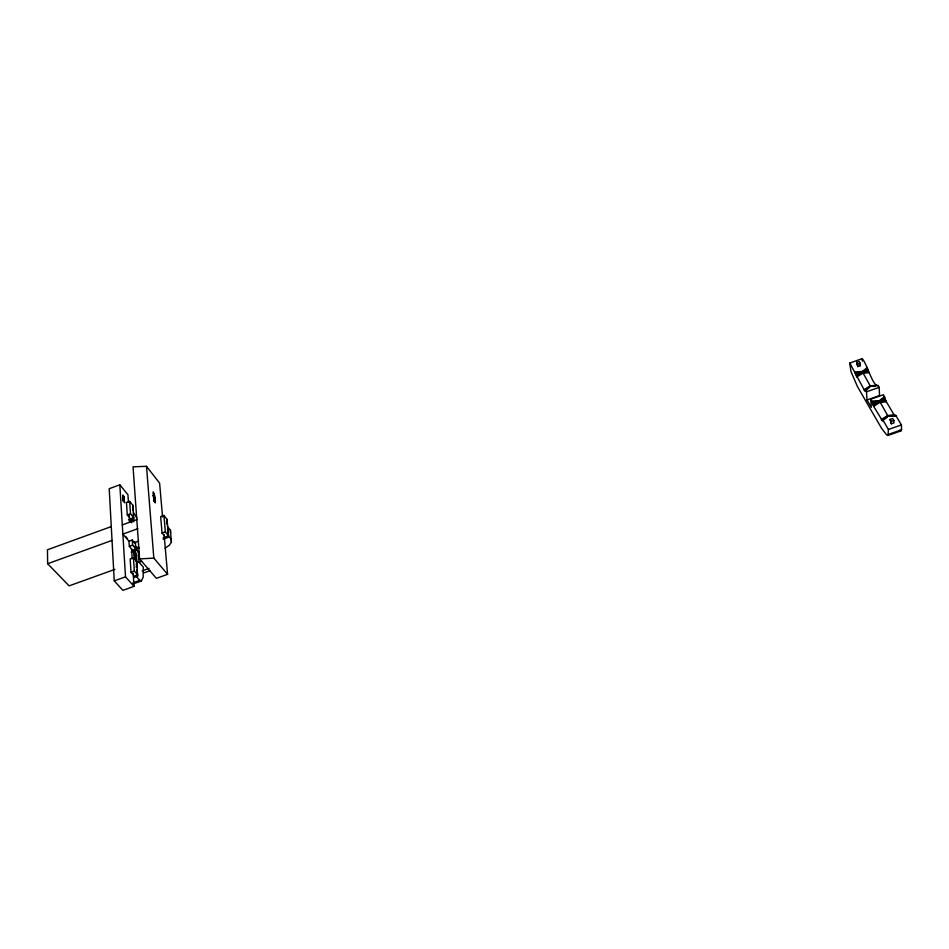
<?xml version="1.0" encoding="UTF-8"?>
<svg xmlns="http://www.w3.org/2000/svg" width="949" height="949" viewBox="0 0 949 949"><rect width="100%" height="100%" fill="white"/><g stroke="black" fill="none" stroke-linecap="round" stroke-linejoin="round"><path stroke-width="1.42" d="M138.293 552.057L139.005 562.211L143.335 567.194L143.169 577.277L141.342 580.978L133.133 583.92M878.062 385.531C872.89 387.18 866.805 362.909 862.143 358.651L849.77 363.064L864.598 390.573L865.381 390.727L870.684 385.946L878.062 385.531L879.154 387.358L879.545 395.531L867.006 399.968L871.265 407.323L870.802 399.209L883.507 394.725L886.366 401.818L894.136 414.962L895.642 416.077L895.737 415.354L888.157 415.721L882.428 420.775L873.638 406.302L870.802 399.209M870.684 385.946L865.381 390.727M888.157 415.721L884.907 418.746M166.561 521.725L167.06 519.388L163.904 515.461L160.654 516.647L162.065 533.065L164.201 535.663M129.455 517.537L127.285 514.939L126.466 502.555L129.657 501.392L132.884 505.307L133.026 510.42M133.263 574.786L131.021 572.259L130.155 558.949L133.453 557.763L136.786 561.583L136.265 564.643L136.917 566.778M849.77 363.064L850.992 371.605L857.469 386.623L881.55 428.307L886.58 434.808L887.979 435.449L888.418 429.482L882.831 419.885M887.979 435.449L900.862 430.941L901.55 429.802L901.408 424.927L895.737 415.354M163.904 515.461L165.363 531.867L171.247 539.34L171.389 542.259L169.337 545.212L165.102 548.214M123.441 500.147L124.722 502.804L123.845 499.411L124.034 501.191C123.026 497.027 124.058 501.831 123.453 500.253M865.085 390.929L869.462 387.192M882.428 420.775L888.134 415.959L895.642 416.077M871.882 401.059L879.332 400.68L884.61 396.575M854.93 371.925L862.202 371.498L867.386 367.5M864.598 390.573L870.387 386.136L874.468 386.136M881.918 420.371L887.849 415.887L894.777 415.864M862.202 371.498L870.387 386.136L875.061 386.243M856.65 377.073L862.771 373.218L869.106 372.649M864.005 389.719L870.186 385.852L876.568 385.27M884.776 397.726L879.391 401.059L872.06 402.21M873.638 406.302L879.913 402.423L886.366 401.818M881.289 419.47L887.635 415.591L894.136 414.962M867.564 368.651L862.261 371.889L855.108 373.076M856.045 375.851L862.57 372.815L868.489 371.439M873.009 405.045L879.711 402.008L885.725 400.561M885.168 399.126L872.451 403.61M867.944 370.039L855.5 374.452M128.423 502.009L127.937 494.714L119.823 484.809L109.206 488.699L114.248 580.883L122.884 590.349L134.034 586.352L133.168 573.315M127.285 514.939L130.499 513.777L133.738 517.668L128.495 519.577M111.282 526.576L47.45 549.779L47.652 563.73L69.111 585.865L114.936 569.364M129.076 520.894L133.631 519.245L133.335 514.832M122.302 524.904L137.142 519.518M137.795 528.688L122.872 534.109L128.993 541.238L129.325 546.327L131.543 548.89M47.652 563.73L112.029 540.396M128.993 541.238L132.267 540.052L134.461 542.626L138.613 541.12M162.065 533.065L165.363 531.867M129.325 546.327L132.611 545.141L135.909 548.985L131.887 550.432M163.157 537.715L168.531 535.782L167.06 519.388M163.062 539.198L168.293 537.312L167.522 528.83M131.152 552.14L135.79 550.467L135.505 546.316A6.37 3.903 -4.9 0 1 135.244 545.936M135.826 561.274L135.458 555.912L136.537 555.521A3.559 1.174 69.8 0 0 134.711 550.859M139.005 562.211L141.662 561.25M136.537 555.521L137.285 566.233L136.193 566.636A3.582 1.198 70 0 1 136.193 567.146M131.021 572.259L134.355 571.061L137.7 574.857L133.619 576.316M142.184 570.847L149.064 568.368M114.248 580.883L125.505 576.838L134.034 586.352M143.441 573.03L150.179 570.61M133.619 577.668L137.581 576.257L137.107 569.483M132.931 582.852L139.788 580.385L141.342 580.978M137.012 581.891L141.104 580.432M164.106 534.619L167.582 574.335L156.383 578.344L139.598 558.914L133.038 466.825L146.49 466.303L159.598 483.136L162.564 516.968M856.615 362.352L859.106 361.462L860.15 363.23L860.304 365.721L857.825 366.599L856.615 362.352L857.825 366.599M857.659 364.119L860.15 363.23M867.006 399.968L866.508 391.83L879.154 387.358M890.126 419.446L892.724 418.533L893.851 420.454L893.946 422.898L891.348 423.812L890.126 419.446L891.348 423.812M891.253 421.356L893.851 420.454M888.418 429.482L901.408 424.927M888.62 434.322L901.55 429.802M168.531 535.782L167.771 536.173L168.293 537.312M139.598 558.914L153.833 558.107L167.582 574.335M870.553 386.255L874.824 386.385M892.392 416.16L887.849 415.887L879.332 400.68M154.058 499.388C153.477 497.869 155.434 500.942 154.106 499.447L155.304 502.424L154.296 499.684M899.415 430.312L900.862 430.941M136.478 576.648L139.788 580.385M125.612 536.434L127.451 538.581M136.229 548.819L138.934 551.974M135.387 548.676L139.005 552.887M135.79 550.467L135.493 542.982L134.402 541.701L134.461 542.626M123.394 499.933L122.765 498.913L123.382 499.755M133.572 512.733L136.834 517.739M154.284 496.41L155.019 498.189L154.509 496.564M153.667 497.513C152.35 495.117 157 501.594 154.129 498.095L154.663 499.198A5.374 1.637 69.3 0 0 153.975 497.976L153.702 497.561M154.011 501.072C152.67 498.794 157.617 505.971 154.058 501.119M167.297 526.387L170.417 530.254L171.389 542.259M137.581 576.257L136.786 561.583M122.979 496.422L123.856 497.774A2.859 0.925 69 0 1 124.355 498.937L122.967 496.208M153.311 493.207L154.177 494.571A2.894 0.878 69.2 0 1 154.675 495.746L153.631 492.673M133.631 519.245L132.884 505.307M155.019 500.87L155.15 501.594L154.616 500.526M123.334 495.9C125.707 500.562 122.919 493.682 123.394 496.802M154.082 501.404L153.987 500.74M859.26 363.942L860.304 365.721M865.441 389.992L866.508 391.83M154.141 500.277L153.631 498.284L154.58 501.499L154.272 500.882M153.572 496.493L153.145 494.963L153.513 495.781M153.608 496.742L153.287 495.817M122.848 494.975L123.038 497.335M123.323 498.711C124.105 506.707 122.741 495.248 123.145 499.471M122.86 498.391L123.002 500.55M153.157 491.736L153.394 494.132M154.094 496.208L154.189 496.896M153.453 495.129L155.055 498.984L153.88 495.734M153.643 497.169L153.726 497.857M166.882 524.145L166.538 522.424M154.296 500.882L154.545 501.57M154.296 500.645L154.557 501.499M154.628 501.831L154.877 502.484L154.533 501.713M154.746 496.873L154.865 497.822M146.49 466.303L153.833 558.107M131.697 522.863L131.508 520.016A3.488 1.139 69.4 0 1 132.433 521.535M134.177 559.412L133.631 551.25A3.559 1.186 69.8 0 1 135.458 555.912M129.657 501.392L130.499 513.777M132.267 540.052L132.611 545.141M133.453 557.763L134.355 571.061M129.289 515.129L129.776 522.424M131.531 548.676L132.208 558.819M862.143 358.651L862.297 361.13M123.156 499.66L123.216 500.609M119.823 484.809L125.505 576.838M170.417 530.254L170.559 533.184M139.076 548.273A3.642 2.23 -4.9 0 1 135.577 547.241M135.233 543.397A6.37 3.903 -4.9 0 1 135.493 542.982M139.017 547.359A3.642 2.23 -4.9 0 1 135.505 546.316M132.575 519.625A3.488 1.139 69.4 0 1 133.762 521.772M137.285 566.233A3.582 1.198 70 0 1 137.107 567.49M124.509 500.087L124.509 500.087M153.785 498.569L153.963 499.221L153.785 498.569"/></g></svg>
